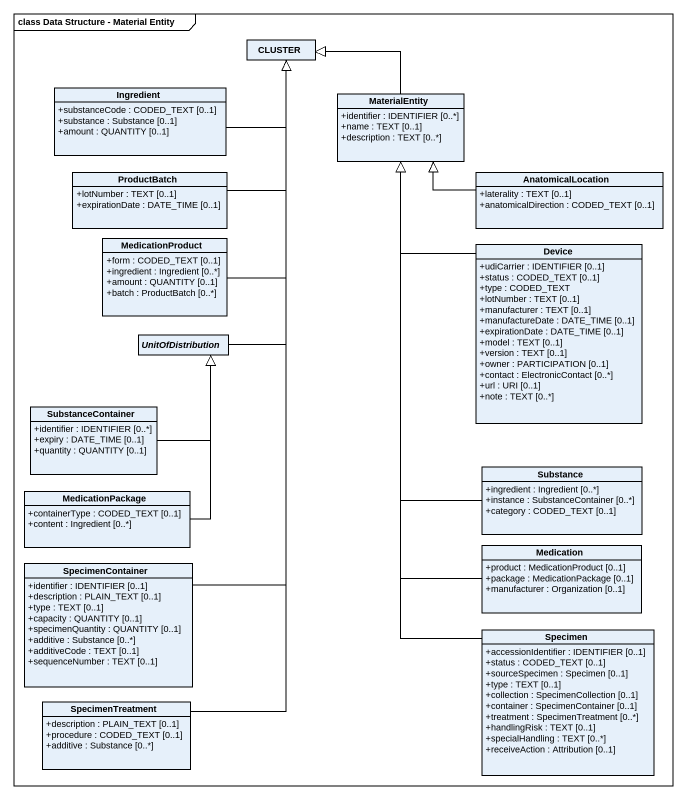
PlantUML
@startuml
mainframe class Data Structure - Material Entity
hide circle
hide empty members
skinparam classAttributeIconSize 0
class CLUSTER
class Ingredient {
  +substanceCode : CODED_TEXT [0..1]
  +substance : Substance [0..1]
  +amount : QUANTITY [0..1]
}
class MaterialEntity {
  +identifier : IDENTIFIER [0..*]
  +name : TEXT [0..1]
  +description : TEXT [0..*]
}
class ProductBatch {
  +lotNumber : TEXT [0..1]
  +expirationDate : DATE_TIME [0..1]
}
class AnatomicalLocation {
  +laterality : TEXT [0..1]
  +anatomicalDirection : CODED_TEXT [0..1]
}
class MedicationProduct {
  +form : CODED_TEXT [0..1]
  +ingredient : Ingredient [0..*]
  +amount : QUANTITY [0..1]
  +batch : ProductBatch [0..*]
}
class Device {
  +udiCarrier : IDENTIFIER [0..1]
  +status : CODED_TEXT [0..1]
  +type : CODED_TEXT
  +lotNumber : TEXT [0..1]
  +manufacturer : TEXT [0..1]
  +manufactureDate : DATE_TIME [0..1]
  +expirationDate : DATE_TIME [0..1]
  +model : TEXT [0..1]
  +version : TEXT [0..1]
  +owner : PARTICIPATION [0..1]
  +contact : ElectronicContact [0..*]
  +url : URI [0..1]
  +note : TEXT [0..*]
}
abstract class UnitOfDistribution
class SubstanceContainer {
  +identifier : IDENTIFIER [0..*]
  +expiry : DATE_TIME [0..1]
  +quantity : QUANTITY [0..1]
}
class Substance {
  +ingredient : Ingredient [0..*]
  +instance : SubstanceContainer [0..*]
  +category : CODED_TEXT [0..1]
}
class MedicationPackage {
  +containerType : CODED_TEXT [0..1]
  +content : Ingredient [0..*]
}
class SpecimenContainer {
  +identifier : IDENTIFIER [0..1]
  +description : PLAIN_TEXT [0..1]
  +type : TEXT [0..1]
  +capacity : QUANTITY [0..1]
  +specimenQuantity : QUANTITY [0..1]
  +additive : Substance [0..*]
  +additiveCode : TEXT [0..1]
  +sequenceNumber : TEXT [0..1]
}
class Medication {
  +product : MedicationProduct [0..1]
  +package : MedicationPackage [0..1]
  +manufacturer : Organization [0..1]
}
class Specimen {
  +accessionIdentifier : IDENTIFIER [0..1]
  +status : CODED_TEXT [0..1]
  +sourceSpecimen : Specimen [0..1]
  +type : TEXT [0..1]
  +collection : SpecimenCollection [0..1]
  +container : SpecimenContainer [0..1]
  +treatment : SpecimenTreatment [0..*]
  +handlingRisk : TEXT [0..1]
  +specialHandling : TEXT [0..*]
  +receiveAction : Attribution [0..1]
}
class SpecimenTreatment {
  +description : PLAIN_TEXT [0..1]
  +procedure : CODED_TEXT [0..1]
  +additive : Substance [0..*]
}
Ingredient -right-|> CLUSTER
MaterialEntity -up-|> CLUSTER
ProductBatch -up-|> CLUSTER
AnatomicalLocation -left-|> MaterialEntity
MedicationProduct -up-|> CLUSTER
Device -up-|> MaterialEntity
UnitOfDistribution -up-|> CLUSTER
SubstanceContainer -up-|> UnitOfDistribution
Substance -up-|> MaterialEntity
MedicationPackage -up-|> UnitOfDistribution
SpecimenContainer -up-|> CLUSTER
Medication -up-|> MaterialEntity
Specimen -up-|> MaterialEntity
SpecimenTreatment -up-|> CLUSTER
@enduml
